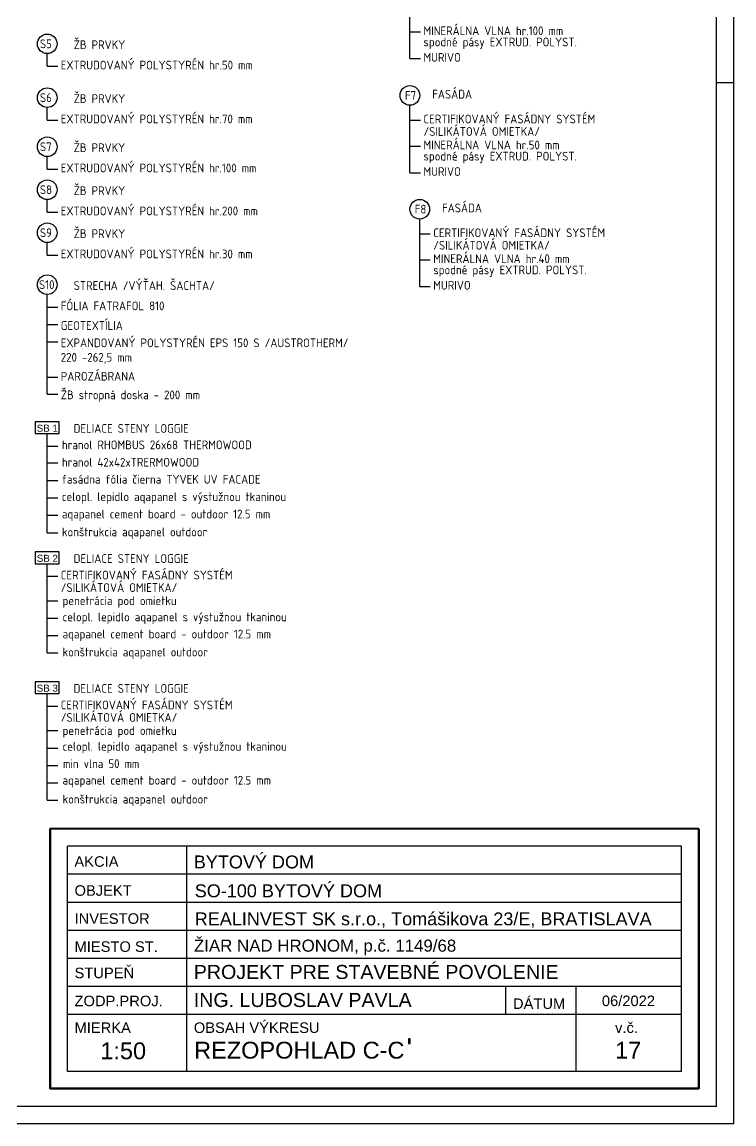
# Model space of a CAD drawing. Extents: x 3792242 to 5145247, y -1546315 to -1031918.
# Drawn here: x 3859151 to 3869299, y -1511714 to -1496001 of the extents above; entities that cross this region are included whole.
import ezdxf

# ---------------------------------------------------------------- set-up
doc = ezdxf.new("R2010")
doc.units = 0
doc.header["$MEASUREMENT"] = 0
doc.layers.add('OKNÁ', color=143, linetype='CONTINUOUS')
doc.layers.add('TENKÁ', color=7, linetype='CONTINUOUS')
doc.styles.add('ARIAL', font='arial.ttf')
doc.styles.add('STYLE1', font='isocp.shx')

msp = doc.modelspace()

# ---------------------------------------------------------------- hatches: boundary and pattern name
at = {"layer": 'TENKÁ'}
h = msp.add_hatch(color=256, dxfattribs=at)
h.dxf.hatch_style = 1
h.paths.add_polyline_path([(3864658.318, -1510501.641), (3864658.318, -1510565.266), (3864681.943, -1510565.266), (3864681.943, -1510501.641)])

# ---------------------------------------------------------------- linework, layer by layer
at = {"layer": 'OKNÁ', "ltscale": 0.25}
for p, q in [((3864680.084, -1496520.96), (3864680.084, -1495559.362)), ((3864680.084, -1496141.852), (3864830.084, -1496141.852)), ((3859509.584, -1496630.91), (3859509.584, -1496451.579)), ((3859509.584, -1496630.91), (3859659.584, -1496630.91)), ((3864680.084, -1496520.96), (3864830.084, -1496520.96)), ((3859509.584, -1497398.91), (3859509.584, -1497219.579)), ((3864680.084, -1498149.025), (3864680.084, -1497187.426)), ((3859509.584, -1497398.91), (3859659.584, -1497398.91)), ((3864680.084, -1497400.139), (3864830.084, -1497400.139)), ((3864680.084, -1497769.916), (3864830.084, -1497769.916)), ((3859509.584, -1498098.309), (3859509.584, -1497918.977)), ((3859509.584, -1498098.309), (3859659.584, -1498098.309)), ((3864680.084, -1498149.025), (3864830.084, -1498149.025)), ((3859509.584, -1498711.309), (3859509.584, -1498531.977)), ((3859509.584, -1498711.309), (3859659.584, -1498711.309)), ((3864819.954, -1499771.07), (3864819.954, -1498809.471)), ((3859509.584, -1499324.309), (3859509.584, -1499144.977)), ((3864819.954, -1499022.184), (3864969.954, -1499022.184)), ((3859509.584, -1499324.309), (3859659.584, -1499324.309)), ((3864819.954, -1499391.961), (3864969.954, -1499391.961)), ((3864819.954, -1499771.07), (3864969.954, -1499771.07)), ((3859509.584, -1501309.365), (3859509.584, -1499885.405)), ((3859509.584, -1500064.736), (3859659.584, -1500064.736)), ((3859509.584, -1500064.736), (3859659.584, -1500064.736)), ((3859509.584, -1500315.811), (3859659.584, -1500315.811)), ((3859509.584, -1500562.588), (3859659.584, -1500562.588)), ((3859509.584, -1501062.588), (3859659.584, -1501062.588)), ((3859509.584, -1501309.365), (3859659.584, -1501309.365)), ((3859509.584, -1503284.236), (3859509.584, -1501868.871)), ((3859509.584, -1502048.202), (3859659.584, -1502048.202)), ((3859509.584, -1502286.384), (3859659.584, -1502286.384)), ((3859509.584, -1502286.384), (3859659.584, -1502286.384)), ((3859509.584, -1502537.459), (3859659.584, -1502537.459)), ((3859509.584, -1502784.236), (3859659.584, -1502784.236)), ((3859509.584, -1503031.013), (3859659.584, -1503031.013)), ((3859509.584, -1503284.236), (3859659.584, -1503284.236)), ((3859509.584, -1504996.432), (3859509.584, -1503724.29)), ((3859509.584, -1503903.621), (3859659.584, -1503903.621)), ((3859509.584, -1504251.804), (3859659.584, -1504251.804)), ((3859509.584, -1504251.804), (3859659.584, -1504251.804)), ((3859509.584, -1504502.878), (3859659.584, -1504502.878)), ((3859509.584, -1504749.655), (3859659.584, -1504749.655)), ((3859509.584, -1504996.432), (3859659.584, -1504996.432)), ((3859509.584, -1507094.971), (3859509.584, -1505576.052)), ((3859509.584, -1505755.383), (3859659.584, -1505755.383)), ((3859509.584, -1506103.566), (3859659.584, -1506103.566)), ((3859509.584, -1506103.566), (3859659.584, -1506103.566)), ((3859509.584, -1506354.64), (3859659.584, -1506354.64)), ((3859509.584, -1506601.417), (3859659.584, -1506601.417)), ((3859509.584, -1506848.194), (3859659.584, -1506848.194)), ((3859509.584, -1507094.971), (3859659.584, -1507094.971))]:
    msp.add_line(p, q, dxfattribs=at)
for centre in [(3859509.584, -1496311.579), (3859509.584, -1497079.579), (3864680.084, -1497047.426), (3859509.584, -1497778.977), (3859509.584, -1498391.977), (3864819.954, -1498669.471), (3859509.584, -1499004.977), (3859509.584, -1499745.405)]:
    msp.add_circle(centre, 140, dxfattribs=at)
at = {"layer": 'TENKÁ', "color": 7}
for p, q in [((3869299.193, -1511713.552), (3869299.193, -1483879.516)), ((3869049.193, -1511463.552), (3869049.193, -1484129.516)), ((3869049.193, -1511463.552), (3792492.193, -1511463.552)), ((3869299.193, -1511713.552), (3792242.193, -1511713.552))]:
    msp.add_line(p, q, dxfattribs=at)
at = {"layer": 'TENKÁ', "ltscale": 0.25}
for p, q in [((3869049.193, -1496863.552), (3869299.193, -1496863.552)), ((3859799.193, -1510963.552), (3859799.193, -1507753.552)), ((3868549.193, -1507753.552), (3859799.193, -1507753.552)), ((3861499.193, -1510963.552), (3861499.193, -1507753.552)), ((3868549.193, -1510963.552), (3868549.193, -1507753.552)), ((3868549.193, -1508153.552), (3859799.193, -1508153.552)), ((3868549.193, -1508553.552), (3859799.193, -1508553.552)), ((3868549.193, -1508953.552), (3859799.193, -1508953.552)), ((3868549.193, -1509353.552), (3859799.193, -1509353.552)), ((3868549.193, -1509353.552), (3859799.193, -1509353.552)), ((3868549.193, -1509753.552), (3859799.193, -1509753.552)), ((3868549.193, -1509753.552), (3859799.193, -1509753.552)), ((3866049.193, -1510153.552), (3866049.193, -1509753.552)), ((3867049.193, -1510963.552), (3867049.193, -1509753.552)), ((3868549.193, -1510153.552), (3859799.193, -1510153.552)), ((3868549.193, -1510963.552), (3859799.193, -1510963.552))]:
    msp.add_line(p, q, dxfattribs=at)
at = {"layer": 'TENKÁ', "lineweight": 40, "ltscale": 0.25}
for p, q in [((3868799.193, -1507503.552), (3859549.193, -1507503.552)), ((3859549.193, -1507505.552), (3859549.193, -1511213.552)), ((3868799.193, -1507505.552), (3859549.193, -1507505.552)), ((3868799.193, -1507507.552), (3859549.193, -1507507.552)), ((3859551.193, -1507505.552), (3859551.193, -1511213.552)), ((3859553.193, -1507505.552), (3859553.193, -1511213.552)), ((3868795.193, -1507503.552), (3868795.193, -1511213.552)), ((3868797.193, -1507503.552), (3868797.193, -1511213.552)), ((3868799.193, -1507503.552), (3868799.193, -1511213.552)), ((3868799.193, -1511209.552), (3859549.193, -1511209.552)), ((3868799.193, -1511211.552), (3859549.193, -1511211.552)), ((3868799.193, -1511213.552), (3859549.193, -1511213.552))]:
    msp.add_line(p, q, dxfattribs=at)
at = {"layer": 'TENKÁ'}
for points in [[(3859680.334, -1501700.871), (3859338.834, -1501700.871), (3859338.834, -1501868.871), (3859680.334, -1501868.871)], [(3859680.334, -1503556.29), (3859338.834, -1503556.29), (3859338.834, -1503724.29), (3859680.334, -1503724.29)], [(3859680.334, -1505408.052), (3859338.834, -1505408.052), (3859338.834, -1505576.052), (3859680.334, -1505576.052)], [(3864681.943, -1510501.641), (3864658.318, -1510501.641), (3864658.318, -1510565.266), (3864681.943, -1510565.266)]]:
    msp.add_lwpolyline(points, close=True, dxfattribs=at)

# ---------------------------------------------------------------- texts
at = {"layer": 'TENKÁ', "ltscale": 0.25, "style": 'STYLE1'}
for s, p in [('MINERÁLNA VLNA hr.100 mm', (3864873.17, -1496187.742)), ('S5', (3859405.279, -1496373.757)), ('ŽB PRVKY', (3859886.328, -1496387.09)), ('spodné pásy EXTRUD. POLYST.', (3864873.17, -1496347.742)), ('MURIVO', (3864873.17, -1496566.851)), ('EXTRUDOVANÝ POLYSTYRÉN hr.50 mm', (3859702.67, -1496676.801)), ('FASÁDA', (3864997.349, -1497092.446)), ('S6', (3859405.279, -1497141.757)), ('ŽB PRVKY', (3859886.328, -1497155.09)), ('F7', (3864608.779, -1497109.604)), ('EXTRUDOVANÝ POLYSTYRÉN hr.70 mm', (3859702.67, -1497444.801)), ('CERTIFIKOVANÝ FASÁDNY SYSTÉM', (3864873.17, -1497446.03)), ('/SILIKÁTOVÁ OMIETKA/', (3864873.17, -1497624.03)), ('S7', (3859405.279, -1497841.155)), ('ŽB PRVKY', (3859886.328, -1497854.488)), ('MINERÁLNA VLNA hr.50 mm', (3864873.17, -1497815.807)), ('spodné pásy EXTRUD. POLYST.', (3864873.17, -1497975.807)), ('EXTRUDOVANÝ POLYSTYRÉN hr.100 mm', (3859702.67, -1498144.199)), ('MURIVO', (3864873.17, -1498194.915)), ('S8', (3859405.279, -1498454.155)), ('ŽB PRVKY', (3859886.328, -1498467.488)), ('EXTRUDOVANÝ POLYSTYRÉN hr.200 mm', (3859702.67, -1498757.199)), ('F8', (3864748.65, -1498731.649)), ('FASÁDA', (3865137.219, -1498714.491)), ('S9', (3859405.279, -1499067.155)), ('ŽB PRVKY', (3859886.328, -1499080.488)), ('CERTIFIKOVANÝ FASÁDNY SYSTÉM', (3865013.041, -1499068.075)), ('/SILIKÁTOVÁ OMIETKA/', (3865013.041, -1499246.075)), ('EXTRUDOVANÝ POLYSTYRÉN hr.30 mm', (3859702.67, -1499370.199)), ('MINERÁLNA VLNA hr.40 mm', (3865013.041, -1499437.852)), ('spodné pásy EXTRUD. POLYST.', (3865013.041, -1499597.852)), ('S10', (3859391.779, -1499807.583)), ('STRECHA /VÝŤAH. ŠACHTA/', (3859886.328, -1499820.916)), ('MURIVO', (3865013.041, -1499816.96)), ('FÓLIA FATRAFOL 810', (3859702.67, -1500110.627)), ('GEOTEXTÍLIA', (3859702.67, -1500390.687)), ('EXPANDOVANÝ POLYSTYRÉN EPS 150 S /AUSTROTHERM/', (3859702.67, -1500637.464)), ('220 -262,5 mm', (3859702.67, -1500844.638)), ('PAROZÁBRANA', (3859702.67, -1501114.112)), ('ŽB stropná doska - 200 mm', (3859702.67, -1501379.638)), ('DELIACE STENY LOGGIE', (3859886.328, -1501858.309)), ('hranol RHOMBUS 26x68 THERMOWOOD', (3859718.245, -1502092.449)), ('hranol 42x42xTRERMOWOOD', (3859718.245, -1502340.449)), ('fasádna fólia čierna TYVEK UV FACADE', (3859718.245, -1502583.449)), ('celopl. lepidlo aqapanel s výstužnou tkaninou', (3859718.245, -1502831.449)), ('aqapanel cement board - outdoor 12.5 mm', (3859718.245, -1503078.949)), ('konštrukcia aqapanel outdoor', (3859718.245, -1503333.949)), ('DELIACE STENY LOGGIE', (3859886.328, -1503713.728)), ('CERTIFIKOVANÝ FASÁDNY SYSTÉM', (3859702.67, -1503949.512)), ('/SILIKÁTOVÁ OMIETKA/', (3859702.67, -1504127.512)), ('penetrácia pod omietku', (3859727.902, -1504314.869)), ('celopl. lepidlo aqapanel s výstužnou tkaninou', (3859727.902, -1504546.369)), ('aqapanel cement board - outdoor 12.5 mm', (3859727.902, -1504789.869)), ('konštrukcia aqapanel outdoor', (3859727.902, -1505046.869)), ('DELIACE STENY LOGGIE', (3859886.328, -1505565.49)), ('CERTIFIKOVANÝ FASÁDNY SYSTÉM', (3859702.67, -1505801.274)), ('/SILIKÁTOVÁ OMIETKA/', (3859702.67, -1505979.274)), ('penetrácia pod omietku', (3859727.902, -1506166.631)), ('celopl. lepidlo aqapanel s výstužnou tkaninou', (3859727.902, -1506392.131)), ('min vlna 50 mm', (3859734.902, -1506638.822)), ('aqapanel cement board - outdoor 12.5 mm', (3859727.902, -1506874.631)), ('konštrukcia aqapanel outdoor', (3859727.902, -1507144.131))]:
    msp.add_text(s, height=125, dxfattribs=at).set_placement(p)
at = {"layer": 'TENKÁ', "linetype": 'Continuous', "lineweight": 20, "style": 'ARIAL'}
for s, p in [('SB 1', (3859359.745, -1501842.199)), ('SB 2', (3859359.745, -1503697.619)), ('SB 3', (3859359.745, -1505549.381))]:
    msp.add_text(s, height=100, dxfattribs=at).set_placement(p)
at = {"layer": 'TENKÁ', "lineweight": 40, "ltscale": 0.25, "style": 'ARIAL'}
for s, height, p in [('AKCIA', 150, (3859897.364, -1508046.393)), ('BYTOVÝ DOM', 184, (3861599.193, -1508069.068)), ('SO-100 BYTOVÝ DOM', 184, (3861612.335, -1508480.847)), ('OBJEKT', 150, (3859899.193, -1508459.689)), ('INVESTOR', 150, (3859899.193, -1508859.689)), ('REALINVEST SK s.r.o., Tomášikova 23/E, BRATISLAVA', 184, (3861612.335, -1508880.847)), ('ŽIAR NAD HRONOM, p.č. 1149/68', 172, (3861601.618, -1509256.956)), ('MIESTO ST.', 150, (3859899.193, -1509259.689)), ('STUPEŇ', 150, (3859899.193, -1509634.689)), ('PROJEKT PRE STAVEBNÉ POVOLENIE', 200, (3861599.194, -1509646.163)), ('ING. LUBOSLAV PAVLA', 200, (3861599.194, -1510046.163)), ('ZODP.PROJ.', 150, (3859899.193, -1510034.689)), ('DÁTUM     ', 150, (3866149.193, -1510073.552)), ('06/2022', 150, (3867416.492, -1510032.808)), ('MIERKA             ', 150, (3859899.193, -1510415.66)), ('OBSAH VÝKRESU', 150, (3861599.193, -1510415.66)), ('v.č.', 150, (3867604.592, -1510415.66)), ('1:50', 240, (3860266.67, -1510790.688)), ('REZOPOHLAD C-C', 240, (3861603.528, -1510781.565)), ('17', 240, (3867605.528, -1510781.565))]:
    msp.add_text(s, height=height, dxfattribs=at).set_placement(p)

doc.saveas('drawing.dxf')
